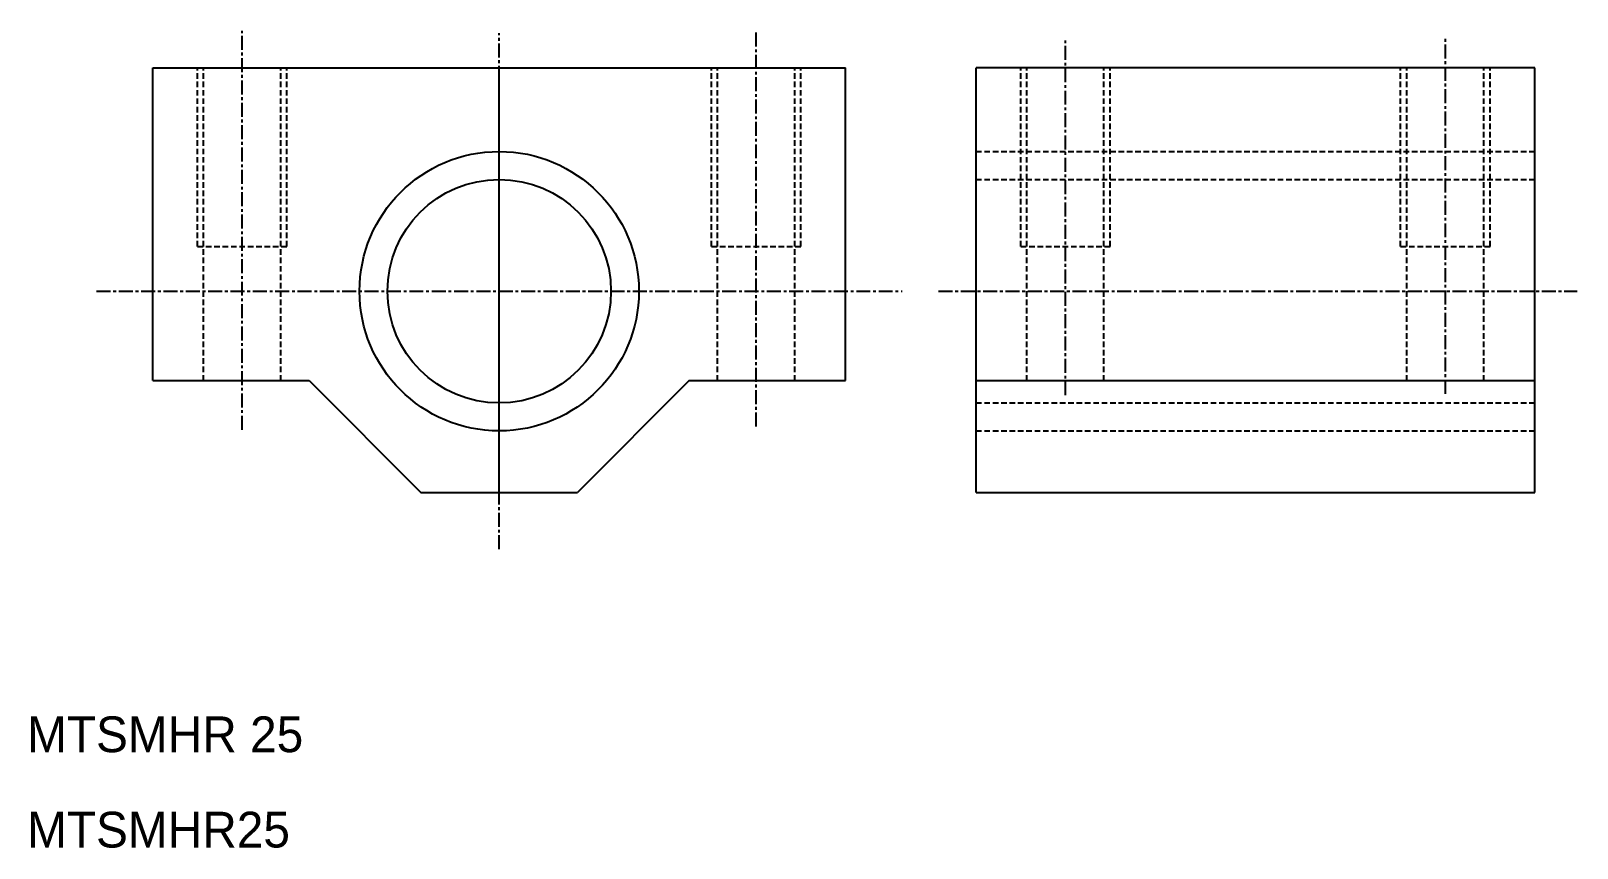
# Model space of a CAD drawing. Extents: x 90 to 229, y 128 to 201.
import ezdxf

# ---------------------------------------------------------------- set-up
doc = ezdxf.new("R2010")
doc.units = 0
doc.linetypes.add('CENTER', pattern=[2, 1.25, -0.25, 0.25, -0.25])
doc.linetypes.add('DASHED', pattern=[0.75, 0.5, -0.25])
doc.layers.get('0').update_dxf_attribs({"linetype": 'CONTINUOUS'})
doc.layers.add('CENTER', color=1, linetype='CENTER')

msp = doc.modelspace()

# ---------------------------------------------------------------- linework, layer by layer
at = {"color": 7, "linetype": 'CONTINUOUS'}
for p, q in [((101.24, 169.6), (101.24, 197.6)), ((101.24, 197.6), (163.24, 197.6)), ((132.24, 158.77), (132.24, 197.33)), ((163.24, 169.6), (163.24, 197.6)), ((174.91, 159.6), (174.91, 197.6)), ((224.91, 197.6), (174.91, 197.6)), ((224.91, 159.6), (224.91, 197.6)), ((101.24, 169.6), (115.24, 169.6)), ((115.24, 169.6), (125.24, 159.6)), ((149.24, 169.6), (139.24, 159.6)), ((149.24, 169.6), (163.24, 169.6)), ((174.91, 169.6), (224.91, 169.6)), ((125.24, 159.6), (139.24, 159.6)), ((174.91, 159.6), (224.91, 159.6))]:
    msp.add_line(p, q, dxfattribs=at)
at = {"color": 3, "linetype": 'DASHED'}
for p, q in [((105.24, 181.6), (105.24, 197.6)), ((105.79, 169.6), (105.79, 197.6)), ((112.69, 169.6), (112.69, 197.6)), ((113.24, 181.6), (113.24, 197.6)), ((151.24, 181.6), (151.24, 197.6)), ((151.79, 169.6), (151.79, 197.6)), ((158.69, 169.6), (158.69, 197.6)), ((159.24, 181.6), (159.24, 197.6)), ((178.91, 181.6), (178.91, 197.6)), ((179.46, 169.6), (179.46, 197.6)), ((186.36, 169.6), (186.36, 197.6)), ((186.91, 181.6), (186.91, 197.6)), ((212.91, 181.6), (212.91, 197.6)), ((213.46, 169.6), (213.46, 197.6)), ((220.36, 169.6), (220.36, 197.6)), ((220.91, 181.6), (220.91, 197.6)), ((174.91, 190.1), (224.91, 190.1)), ((174.91, 187.6), (224.91, 187.6)), ((105.24, 181.6), (113.24, 181.6)), ((151.24, 181.6), (159.24, 181.6)), ((178.91, 181.6), (186.91, 181.6)), ((212.91, 181.6), (220.91, 181.6)), ((174.91, 167.6), (224.91, 167.6)), ((174.91, 165.1), (224.91, 165.1))]:
    msp.add_line(p, q, dxfattribs=at)
at = {"color": 3, "linetype": 'CONTINUOUS'}
msp.add_circle((132.24, 177.6), 12.5, dxfattribs=at)
at = {"color": 7, "linetype": 'CONTINUOUS'}
msp.add_circle((132.24, 177.6), 10, dxfattribs=at)
at = {"layer": 'CENTER', "color": 1, "linetype": 'CENTER'}
for p, q in [((109.24, 165.2), (109.24, 200.89)), ((132.24, 154.51), (132.24, 200.69)), ((155.24, 165.49), (155.24, 200.89)), ((182.91, 168.29), (182.91, 200.16)), ((216.91, 168.42), (216.91, 200.37)), ((96.2, 177.6), (168.29, 177.6)), ((171.55, 177.6), (228.7, 177.6))]:
    msp.add_line(p, q, dxfattribs=at)

# ---------------------------------------------------------------- texts
at = {"color": 7, "linetype": 'CONTINUOUS'}
for s, p in [('MTSMHR 25', (89.98, 136.35)), ('MTSMHR25', (89.98, 127.82))]:
    msp.add_text(s, height=3.2, dxfattribs=at).set_placement(p)

doc.saveas('drawing.dxf')
